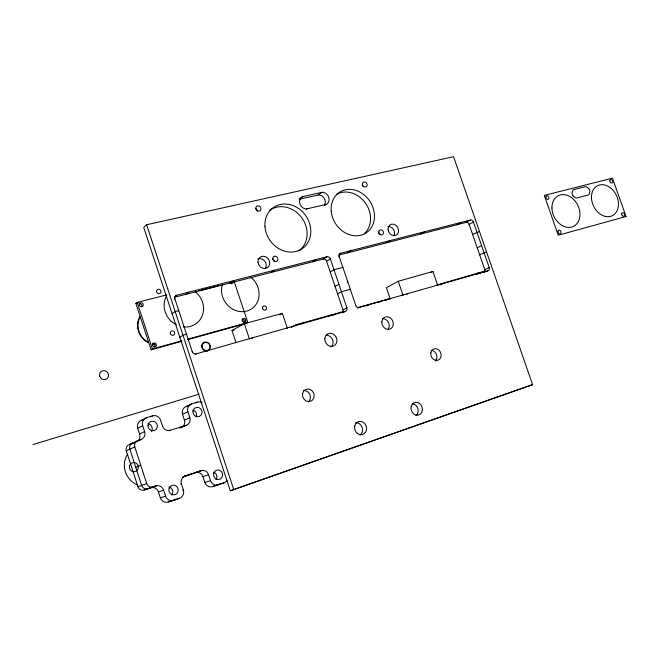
<?xml version="1.0" encoding="UTF-8"?>
<svg xmlns="http://www.w3.org/2000/svg" width="659" height="659" viewBox="0 0 659 659"><rect width="100%" height="100%" fill="white"/><g stroke="black" fill="none" stroke-linecap="round" stroke-linejoin="round"><path stroke-width="0.99" d="M324.516 205.46L325.381 202.222A7.274 6.178 54.7 0 0 323.882 197.799L322.127 196.003L319.549 194.94A5.008 4.251 54.7 0 0 318.157 195.006L299.153 199.298M146.627 224.744L143.728 227.429L230.304 490.774L532.587 384.642L453.557 156.702L146.627 224.744L233.797 489.736M181.826 341.288L151.084 349.814L135.902 303.395L137.196 302.399L166.834 294.845M299.606 198.969L300.059 198.631M300.282 198.466L302.778 196.629L321.856 192.337A5.041 4.267 54.8 0 1 323.256 192.271L325.851 193.342L327.605 195.146A7.315 6.203 54.8 0 1 329.113 199.595L328.742 201.885L327.202 203.903A5.041 4.267 55 0 1 325.958 204.438L306.905 208.845A5.091 4.349 54.1 0 1 305.479 208.919L302.835 207.849L301.048 206.02A7.381 6.293 54.1 0 1 299.524 201.514L299.919 199.199L301.509 197.165A5.091 4.341 53.9 0 1 302.778 196.629M175.047 296.476L176.793 295.216L326.897 256.771A2.957 2.554 58.3 0 1 330.34 258.905L346.898 307.885A2.957 2.57 62.3 0 1 345.365 311.377L344.146 312.012M318.157 195.006L321.856 192.337M174.322 299.359L174.899 298.939A3.188 2.916 49.2 0 1 176.793 295.216M185.789 294.359L188.935 292.102M306.443 209.167L306.905 208.845M324.788 205.254L325.258 204.933M325.488 204.768L325.958 204.438M172.09 313.684L175.179 311.534L178.737 310.603L178.35 310.867M230.815 282.793L234.176 280.52M151.084 349.814L152.418 348.949L181.925 340.769M270.791 272.529L274.342 270.231M179.833 337.243L182.971 335.242L186.53 334.27L186.135 334.517M312.49 261.829L316.213 259.506M174.462 297.267L323.132 259.094L326.897 256.771M323.132 259.094A2.941 2.545 58.2 0 1 326.551 261.211L330.34 258.905M339.088 254.242L340.769 253.221L470.361 220.032A2.751 2.216 61.9 0 1 473.426 222.058L489.209 267.579A2.76 2.232 64.5 0 1 487.948 270.791L487.116 271.178M338.751 256.911L339.228 256.615A2.941 2.521 58.8 0 1 340.769 253.221M347.334 252.883L351.206 250.552M192.057 351.799L192.263 351.684A3.18 2.949 55.8 0 0 196.11 353.875L345.365 311.377M330.192 271.986L333.998 269.737L342.886 267.397L342.4 267.686M195.501 354.229L196.11 353.875M386.141 242.916L390.161 240.576M207.363 350.909L208.186 350.431M420.697 234.044L424.841 231.688M335.069 286.418L338.915 284.26M347.293 282.134L347.779 281.863M236.054 342.705L232.009 330.513L244.349 323.684L282.39 313.412L287.406 328.396M456.835 224.768L461.094 222.404M251.862 338.355L253.171 337.622M338.899 255.049L466.07 222.396L470.361 220.032M337.581 293.832L341.436 291.715L350.291 289.285L349.558 289.68M466.07 222.396A2.735 2.208 61.9 0 1 469.117 224.406L473.426 222.058M437.7 285.289L432.938 271.426L398.242 281.294L386.413 287.728L390.186 298.791M279.828 314.788L282.39 313.412M291.27 327.243L292.184 326.749M292.645 326.502L293.107 326.254M472.585 234.423L479.472 231.457M431.184 272.356L432.938 271.426M342.507 312.753A2.941 2.562 62.3 0 0 343.009 309.911L346.898 307.885M333.05 315.282L334.739 314.409M355.25 305.636L355.745 305.381A2.941 2.537 62.6 0 0 359.147 307.456L487.948 270.791M342.927 312.638L343.652 312.259M291.599 327.144L292.316 326.782M293.033 326.411L296.665 324.558L343.248 311.608M357.911 308.091L359.147 307.456M477.231 247.85L481.597 245.626M301.048 324.014L301.781 323.643M302.514 323.272L303.972 322.531A20.487 17.579 64.3 0 0 303.231 323.429M136.71 441.546L136.322 441.777A6.31 6.112 62.5 0 0 139.601 433.976L137.706 428.161A6.442 6.203 61.4 0 1 141.669 420.203L146.685 417.658L152.649 415.837A6.491 6.219 62 0 1 160.598 420.154L162.567 426.192A6.228 5.939 64.3 0 0 170.187 430.327L186.192 425.286A6.178 5.857 64.9 0 0 189.85 417.666L187.897 411.702A6.376 6.013 64 0 1 191.67 403.868L197.403 402.114A6.359 5.98 64.2 0 1 202.025 402.633M366.28 306.147L366.775 305.9M367.771 305.389L368.768 304.886M369.015 304.755L369.518 304.507M150.738 416.801L152.649 415.837M451.629 281.006L453.021 280.306M329.179 316.023L331.428 314.895M479.62 254.745L486.548 251.853M406.685 294.252L408.242 293.477M137.706 428.161L142.69 425.698A6.508 6.252 61.6 0 1 146.685 417.658M476.786 273.683L478.22 272.974A18.938 16.03 64.7 0 1 480.329 273.707M481.836 272.505L482.553 272.151M483.278 271.796L484.719 271.088A1.878 1.582 64 0 1 485.321 271.047M181.802 427.296A6.112 5.807 64.9 0 0 184.454 420.17L182.527 414.272A6.31 5.964 64 0 1 186.275 406.512L191.67 403.868M195.69 402.946L197.403 402.114M378.925 302.341L379.708 301.962M380.482 301.583L382.039 300.825M440.047 284.96L440.574 284.704M441.373 284.317L442.708 283.667M386.363 300.109L387.146 299.73M387.929 299.351L388.711 298.972A1.961 1.615 64.3 0 1 389.84 299.112M139.601 433.976L144.601 431.579L142.69 425.698M484.274 272.472A2.743 2.224 64.5 0 0 484.802 269.688L489.209 267.579M182.527 414.272L187.897 411.702M476.548 274.457L477.371 274.062M477.915 273.806L478.739 273.411M485.741 271.837L486.564 271.442M154.206 486.63L144.206 490.008A5.083 4.926 81.4 0 1 137.953 486.754L126.306 450.797A5.058 4.918 66.7 0 1 129.444 444.487L140.762 439.66A6.376 6.17 62.6 0 0 144.601 431.579M137.327 441.258L137.945 440.97M138.876 440.533L140.762 439.66M184.454 420.17L189.85 417.666M169.528 430.632L170.187 430.327M126.306 450.797L134.798 446.909A5.148 4.992 66.5 0 1 137.97 440.492M181.489 427.411L182.156 427.106M183.153 426.653L184.166 426.2M184.504 426.044L186.192 425.286M135.738 467.272L140.738 465.229M137.953 486.754L146.693 483.582A5.173 5 79.9 0 0 153.045 486.902M144.206 490.008L155.796 485.93A6.425 6.186 82.8 0 1 163.679 490.222L165.598 496.145A6.557 6.277 82.6 0 0 173.597 500.321L179.52 498.262A6.541 6.244 81.8 0 0 183.391 490.024L181.406 483.945A6.26 5.956 79.1 0 1 185.13 476.07L193.12 473.36M183.424 476.663L185.13 476.07M230.304 490.774L532.587 384.642M218.244 484.826A6.425 6.038 78 0 1 210.509 480.691L208.541 474.694A6.219 5.873 77.7 0 0 201.061 470.683L195.517 472.627A6.153 5.824 78.1 0 1 202.931 476.589L204.883 482.528A6.351 5.989 78.4 0 0 212.536 486.606L223.936 482.849A6.409 6.005 77.6 0 0 227.083 480.213M150.672 487.742L151.158 487.602A6.351 6.129 83.7 0 1 158.448 491.985L160.343 497.842A6.491 6.219 83.4 0 0 168.267 501.969L179.52 498.262M212.536 486.606L218.187 484.653M182.7 476.959L201.061 470.683M187.642 475.287L183.688 476.622L197.181 472.099M180.731 484.176L181.406 483.945M202.931 476.589L208.541 474.694M155.812 486.029L147.913 488.706A5.124 4.959 80.8 0 1 141.619 485.411L129.872 449.166A5.099 4.942 66.6 0 1 133.019 442.807L135.342 442.082M155.03 486.35L156.685 485.79M198.137 471.778L201.003 470.806M158.448 491.985L163.679 490.222M204.883 482.528L210.509 480.691M182.708 490.247L183.391 490.024M160.343 497.842L165.598 496.145M179.833 428.021L180.327 427.864M129.444 444.487L134.477 442.897M222.124 483.418L218.541 484.538A6.335 5.956 78 0 0 219.488 484.003M222.487 483.302L223.936 482.849M168.267 501.969L173.597 500.321M186.275 406.512L188.054 405.969M189.125 405.639L190.187 405.31M141.669 420.203L143.522 419.635M32.95 444.561L199.117 394.173M133.019 442.807L135.392 442.09M436.859 285.009L484.719 271.088M357.713 307.588L388.711 298.972M187.831 339.138L247.833 322.515L234.307 281.854M187.774 339.64L246.285 323.421L245 319.557M232.009 330.513L233.986 329.978M201.53 290.125L217.124 286.121A4.168 3.756 52 0 0 218.203 285.635M135.902 303.395L138.892 302.629M198.878 290.421L199.323 290.479A4.201 3.814 50.7 0 0 200.558 290.38M573.075 196.028L575.867 198.021A3.476 2.652 63.4 0 0 576.732 197.972L588.182 195.006A3.452 2.62 63.5 0 0 588.924 194.644L589.937 191.687A5.008 3.806 63.5 0 0 588.849 188.622L586.09 186.637A3.452 2.62 63.4 0 0 585.241 186.678L573.775 189.586A3.476 2.652 63.3 0 0 573.025 189.949L571.979 192.93A5.033 3.847 63.4 0 0 573.075 196.02M469.117 224.406L484.802 269.688M398.242 281.294L403.053 295.38M339.228 256.615L355.745 305.381M326.551 261.211L343.009 309.911M244.349 323.684L249.431 338.973M174.899 298.939L192.263 351.684M137.196 302.399L152.418 348.949M134.798 446.909L146.693 483.582M242.232 319.277A1.952 1.763 57.3 0 1 243.83 322.548M152.624 343.858A2.035 1.911 49.8 0 1 154.75 347.013M231.424 282.373A1.952 1.755 53.3 0 1 231.35 283.7M233.006 281.764A1.961 1.755 53.3 0 1 229.67 282.62M139.387 303.848A2.043 1.895 44.9 0 1 141.784 306.732M154.923 344.632A18.674 17.373 48.5 0 1 152.311 344.163M148.522 342.754A18.674 17.373 48.5 0 1 139.939 316.501M154.766 344.187A18.09 16.829 48.5 0 1 153.498 344.006M148.563 342.367A18.09 16.829 48.5 0 1 140.252 316.946M175.673 499.135A6.466 6.186 82.5 0 1 174.141 499.934M148.003 423.729A4.802 4.621 62.6 0 1 151.331 431.431M169.009 487.017A4.835 4.638 82.1 0 1 171.628 495.074M213.763 472.165A4.737 4.456 77.6 0 1 216.02 479.513M192.815 410.055A4.704 4.44 64.7 0 1 196.102 416.826M137.138 484.752A20.758 20.108 74.1 0 1 127.302 454.529M195.179 291.64A20.709 19.004 50.5 0 1 202.535 314.92A20.709 19.004 50.5 0 1 183.243 326.905M176.357 324.829A20.709 19.004 50.5 0 1 166.29 296.402M250.939 277.332A20.149 18.09 54.8 0 1 256.722 303.346A20.149 18.09 54.8 0 1 232.751 309.17A20.149 18.09 54.8 0 1 222.437 284.268M295.512 325.843A2.068 1.779 62.6 0 1 296.665 324.558M257.9 258.905A6.359 5.626 54.5 0 1 264.745 261.186A6.359 5.626 54.5 0 1 265.412 268.46M387.846 226.556A5.964 4.992 59.6 0 1 393.431 229.431A5.964 4.992 59.6 0 1 393.884 235.807M336.815 194.24A24.169 20.413 56.9 0 1 365.424 203.054A24.169 20.413 56.9 0 1 364.6 233.443M269.935 210.139A24.968 21.665 54.2 0 1 301.921 217.981A24.968 21.665 54.2 0 1 298.988 250.741M362.071 185.154A2.636 2.199 56.2 0 1 363.158 186.761M255.33 208.573A2.784 2.422 51.2 0 1 257.48 211.135M272.546 258.83A2.776 2.447 55.1 0 1 274.276 261.326M378.554 232.932A2.636 2.216 59.2 0 1 379.37 234.258M303.568 390.581A6.384 5.733 68.3 0 1 309.788 394.527A6.384 5.733 68.3 0 1 308.445 401.825M431.159 350.341A5.997 5.066 68.3 0 1 436.406 354.394A5.997 5.066 68.3 0 1 435.278 360.918M382.434 318.651A6.491 5.569 64.9 0 1 388.481 322.498A6.491 5.569 64.9 0 1 387.813 329.673M325.991 335.209A6.672 5.882 64.1 0 1 332.457 339.434A6.672 5.882 64.1 0 1 331.098 346.955M355.465 422.773A6.722 5.923 72.6 0 1 362.03 427.164A6.722 5.923 72.6 0 1 360.152 434.973M412.46 403.761A6.532 5.601 71.7 0 1 417.855 408.671A6.532 5.601 71.7 0 1 415.944 415.623M626.05 216.498L558.255 235.23L544.285 195.41L612.442 178.161L626.05 216.498M242.166 320.159A1.952 1.771 57.4 0 0 244.967 321.954A1.952 1.771 57.4 0 0 244.843 318.668A1.952 1.771 57.4 0 0 242.166 320.159M152.517 345.135A2.043 1.911 49.9 0 0 155.713 346.543A2.043 1.911 49.9 0 0 155.145 343.108A2.043 1.911 49.9 0 0 152.517 345.135M139.395 305.076A2.051 1.895 45 0 0 142.673 306.287A2.051 1.895 45 0 0 141.866 302.918A2.051 1.895 45 0 0 139.395 305.076M147.995 425.401A4.852 4.662 62.7 0 0 154.643 430.442A4.852 4.662 62.7 0 0 155.392 422.172A4.852 4.662 62.7 0 0 147.995 425.401M169.206 488.047A4.885 4.679 81.4 0 0 174.108 494.86A4.885 4.679 81.4 0 0 177.255 487.108A4.885 4.679 81.4 0 0 169.206 488.047M213.771 473.261A4.786 4.498 77.2 0 0 219.15 479.414A4.786 4.498 77.2 0 0 221.366 471.547A4.786 4.498 77.2 0 0 213.771 473.261M192.996 411.447A4.761 4.481 64.7 0 0 199.438 416.414A4.761 4.481 64.7 0 0 200.105 408.325A4.761 4.481 64.7 0 0 192.996 411.447M201.951 346.494A4.399 4.061 56.5 0 0 208.302 350.506A4.399 4.061 56.5 0 0 208.104 343.067A4.399 4.061 56.5 0 0 201.951 346.494M129.51 465.831A4.621 4.498 74.3 0 0 134.971 471.613A4.621 4.498 74.3 0 0 137.064 463.952A4.621 4.498 74.3 0 0 129.51 465.831M201.819 346.099A4.399 4.061 56.5 0 0 208.17 350.11A4.399 4.061 56.5 0 0 207.972 342.672A4.399 4.061 56.5 0 0 201.819 346.099M99.69 376.223A4.621 4.424 43 0 0 107.335 378.332A4.621 4.424 43 0 0 105.061 370.753A4.621 4.424 43 0 0 99.69 376.223M591.477 197.799A16.73 12.612 64.2 0 0 612.153 215.798A16.73 12.612 64.2 0 0 611.247 188.482A16.73 12.612 64.2 0 0 591.477 197.799M551.937 208.12A17.093 13.164 63.8 0 0 573.305 226.432A17.093 13.164 63.8 0 0 572.597 198.474A17.093 13.164 63.8 0 0 551.937 208.12M609.863 180.97A1.829 1.367 63.6 0 0 612.137 182.922A1.829 1.367 63.6 0 0 612.005 179.948A1.829 1.367 63.6 0 0 609.863 180.97M545.85 197.23A1.895 1.466 62.9 0 0 548.23 199.265A1.895 1.466 62.9 0 0 548.164 196.176A1.895 1.466 62.9 0 0 545.85 197.23M557.918 231.507A1.895 1.475 64.5 0 0 560.208 233.673A1.895 1.475 64.5 0 0 560.298 230.592A1.895 1.475 64.5 0 0 557.918 231.507M621.635 214.01A1.829 1.376 65 0 0 623.801 216.136A1.829 1.376 65 0 0 623.867 213.178A1.829 1.376 65 0 0 621.635 214.01M262.546 307.893A2.199 1.969 57.9 0 0 265.659 309.952A2.199 1.969 57.9 0 0 265.536 306.262A2.199 1.969 57.9 0 0 262.546 307.893M170.302 333.347A2.298 2.134 51.3 0 0 173.877 334.953A2.298 2.134 51.3 0 0 173.243 331.098A2.298 2.134 51.3 0 0 170.302 333.347M156.628 291.756A2.306 2.117 46.5 0 0 160.294 293.189A2.306 2.117 46.5 0 0 159.429 289.383A2.306 2.117 46.5 0 0 156.628 291.756M257.982 262.282A6.401 5.651 54.6 0 0 267.332 267.743A6.401 5.651 54.6 0 0 266.269 257.076A6.401 5.651 54.6 0 0 257.982 262.282M388.044 229.143A5.997 5.008 59.6 0 0 396.125 235.156A5.997 5.008 59.6 0 0 395.795 225.246A5.997 5.008 59.6 0 0 388.044 229.143M331.205 211.152A24.309 20.487 57 0 0 365.35 233.401A24.309 20.487 57 0 0 361.84 193.227A24.309 20.487 57 0 0 331.205 211.152M264.976 226.712A25.116 21.755 54.3 0 0 300.899 249.481A25.116 21.755 54.3 0 0 297.703 207.939A25.116 21.755 54.3 0 0 264.976 226.712M362.45 184.174A2.652 2.208 56.3 0 0 366.099 186.752A2.652 2.208 56.3 0 0 365.836 182.403A2.652 2.208 56.3 0 0 362.45 184.174M255.824 208.573A2.801 2.43 51.4 0 0 260.041 210.699A2.801 2.43 51.4 0 0 259.226 206.094A2.801 2.43 51.4 0 0 255.824 208.573M272.727 258.921A2.793 2.455 55.2 0 0 276.846 261.195A2.793 2.455 55.2 0 0 276.245 256.54A2.793 2.455 55.2 0 0 272.727 258.921M378.801 231.943A2.652 2.224 59.3 0 0 382.327 234.686A2.652 2.224 59.3 0 0 382.302 230.329A2.652 2.224 59.3 0 0 378.801 231.943M302.563 393.785A6.417 5.758 68.3 0 0 310.381 401.372A6.417 5.758 68.3 0 0 312.053 390.721A6.417 5.758 68.3 0 0 302.563 393.785M430.805 353.018A6.03 5.083 68.2 0 0 437.938 360.218A6.03 5.083 68.2 0 0 439.182 350.316A6.03 5.083 68.2 0 0 430.805 353.018M381.808 321.93A6.532 5.585 64.9 0 0 390.153 329.055A6.532 5.585 64.9 0 0 390.738 318.198A6.532 5.585 64.9 0 0 381.808 321.93M324.829 338.734A6.714 5.906 64.1 0 0 333.536 346.024A6.714 5.906 64.1 0 0 334.278 334.821A6.714 5.906 64.1 0 0 324.829 338.734M354.74 425.961A6.763 5.947 72.6 0 0 362.244 434.602A6.763 5.947 72.6 0 0 364.765 423.597A6.763 5.947 72.6 0 0 354.74 425.961M411.142 406.694A6.574 5.626 71.7 0 0 418.358 415.129A6.574 5.626 71.7 0 0 420.64 404.486A6.574 5.626 71.7 0 0 411.142 406.694"/></g></svg>
